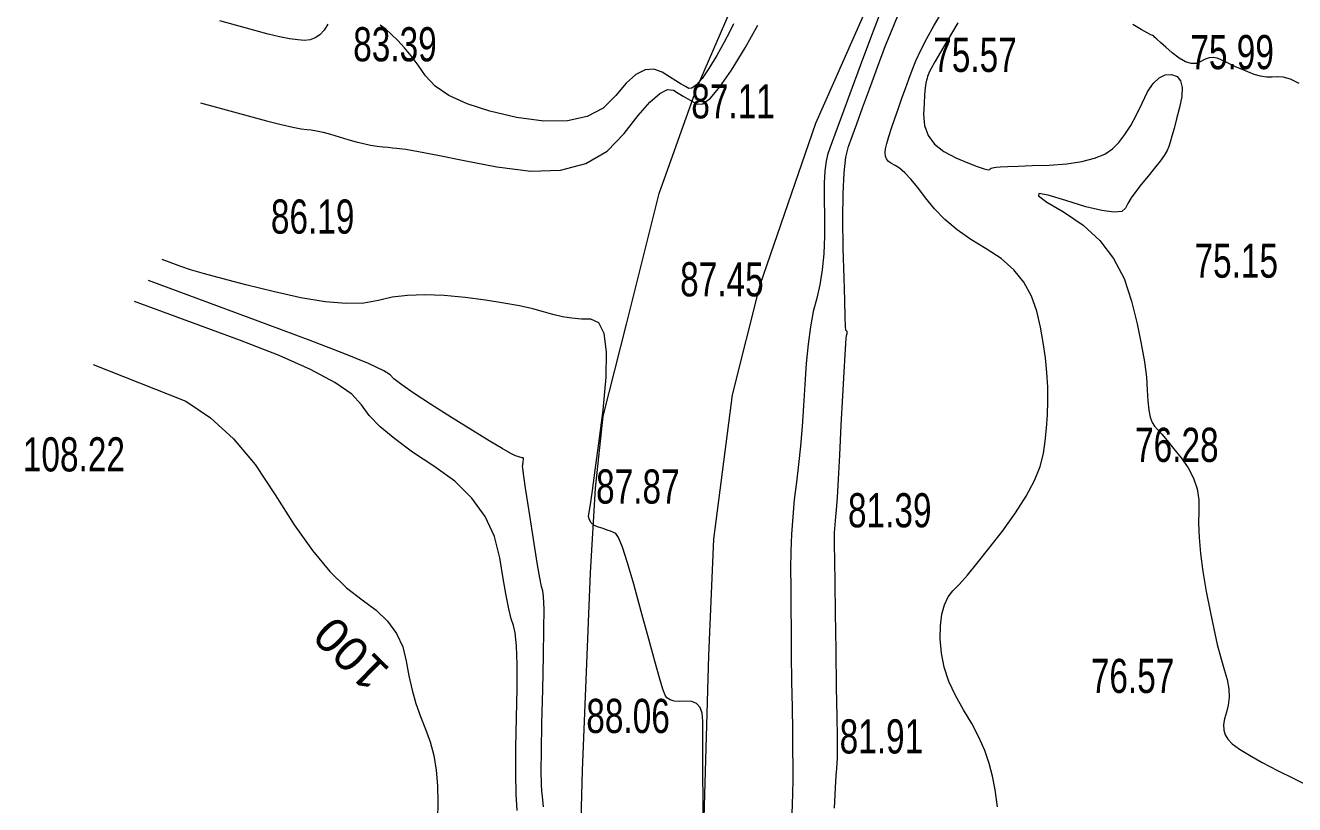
# Model space of a CAD drawing. Header units: metres. Extents: x 431726 to 434411, y 2469261 to 2472412.
# Drawn here: x 433502.2 to 433650.9, y 2472001.1 to 2472092.3 of the extents above; entities that cross this region are included whole.
import ezdxf
from ezdxf.enums import TextEntityAlignment as Align

# ---------------------------------------------------------------- set-up
doc = ezdxf.new("R2010")
doc.units = ezdxf.units.M
doc.header["$MEASUREMENT"] = 0
for name, color, linetype, lineweight in [('CAO DO', 8, 'Continuous', 18), ('duong nhua-ks', 8, 'Continuous', 18), ('MH_DongMuc', 8, 'Continuous', 18), ('MH_DongMuc_Con', 8, 'Continuous', 18)]:
    doc.layers.add(name, color=color, linetype=linetype, lineweight=lineweight)
doc.styles.get("Standard").update_dxf_attribs({"font": 'arial.ttf'})

msp = doc.modelspace()

# ---------------------------------------------------------------- linework, layer by layer
at = {"layer": 'duong nhua-ks', "color": 8, "lineweight": 0}
for points in [[(433556.8960720282, 2471909.500354933), (433562.6535177897, 2471919.208567798), (433567.1468750301, 2471928.275914411), (433571.4133669871, 2471939.35008223), (433575.137357927, 2471950.166454341), (433578.2626691246, 2471964.064230186), (433580.2773753045, 2471976.379894581), (433581.6167943892, 2471994.142284265), (433582.2891247094, 2472018.571285265), (433582.9064186945, 2472032.172534812), (433585.0791779392, 2472049.07466144), (433588.3110674365, 2472061.946688981), (433594.828807575, 2472080.903144299), (433602.5395392353, 2472098.277717793), (433625.5396873316, 2472151.076493588), (433656.9827049031, 2472223.229721065), (433676.087033111, 2472266.301709641), (433688.0498760497, 2472281.872580657), (433702.1964989401, 2472295.412876726), (433721.7800934992, 2472310.052631689), (433730.8575272136, 2472313.702645398), (433740.1706965366, 2472314.644579481), (433750.427009892, 2472312.289744273)], [(433536.9656611989, 2471905.481635189), (433541.8821060652, 2471912.862542692), (433546.1107647417, 2471919.71989834), (433551.7098214413, 2471930.468759817), (433555.0745642162, 2471937.507776733), (433558.7640146479, 2471946.8954289), (433561.587533195, 2471955.638719367), (433563.451779846, 2471963.767652859), (433565.2977482514, 2471972.163924379), (433566.1354563745, 2471980.20899262), (433567.1672364581, 2471992.074892292), (433567.4899953314, 2472005.097071035), (433568.4545759828, 2472028.238802945), (433569.0210671971, 2472038.164499046), (433569.9432450066, 2472046.573374592), (433572.6530621142, 2472057.37129992), (433576.5042615795, 2472072.642812558), (433580.8419849348, 2472084.916250914), (433593.9843123092, 2472115.20352162)]]:
    msp.add_lwpolyline(points, dxfattribs=at)
at = {"layer": 'MH_DongMuc', "color": 8, "lineweight": 0, "elevation": 90}
msp.add_lwpolyline([(433562.9392246584, 2472000.851438999), (433562.8169551551, 2472002.052556162), (433562.7311867629, 2472002.700899427), (433562.6820434968, 2472003.472720762), (433562.6696493716, 2472005.044272139), (433562.6940043876, 2472007.415553558), (433562.7551085444, 2472010.586565017), (433562.8529618424, 2472014.557306518), (433562.946295634, 2472018.516561315), (433562.9938412719, 2472021.653112662), (433562.9955987562, 2472023.96696056), (433562.9515680867, 2472025.458105008), (433562.8617492637, 2472026.126546006), (433562.7177396012, 2472026.635080044), (433562.5111364134, 2472027.646503609), (433562.2419397006, 2472029.160816702), (433561.9101494625, 2472031.178019322), (433561.5157656993, 2472033.69811147), (433561.134034473, 2472036.198667081), (433560.8402018457, 2472038.15726009), (433560.6342678174, 2472039.573890496), (433560.516232388, 2472040.448558301), (433560.4860955577, 2472040.781263503), (433560.5004769375, 2472040.852232351), (433560.5159961386, 2472040.94169109), (433560.532653161, 2472041.049639723), (433560.5504480047, 2472041.176078248), (433560.5693806697, 2472041.321006666), (433560.5829307749, 2472041.459720482), (433560.584577939, 2472041.567515199), (433560.5743221621, 2472041.644390821), (433560.5521634441, 2472041.690347344), (433560.5181017851, 2472041.70538477), (433560.4512837474, 2472041.714934783), (433560.3308558934, 2472041.744429064), (433560.156818223, 2472041.793867614), (433559.9291707362, 2472041.863250434), (433559.6479134332, 2472041.952577523), (433559.1016960453, 2472042.210798319), (433558.0791683037, 2472042.78686226), (433556.5803302086, 2472043.680769347), (433554.60518176, 2472044.89251958), (433552.1537229578, 2472046.422112958), (433549.7144679823, 2472047.972793999), (433547.7759310136, 2472049.247807222), (433546.3381120517, 2472050.247152627), (433545.4010110967, 2472050.970830213), (433544.9646281486, 2472051.418839981), (433544.2403216485, 2472051.903371032), (433542.4394500375, 2472052.736612469), (433539.5620133159, 2472053.918564293), (433535.6080114836, 2472055.4492265), (433530.5774445403, 2472057.328599094), (433516.655320794, 2472062.46291856)], dxfattribs=at)
at = {"layer": 'MH_DongMuc_Con', "color": 8, "lineweight": 0}
for points, elevation in [([(433537.652707783, 2472092.468896645), (433537.2235563479, 2472091.776060982), (433536.7374565019, 2472091.240397319), (433536.194408245, 2472090.861905656), (433535.5944115772, 2472090.640585992), (433534.9374664985, 2472090.576438329), (433534.1562554366, 2472090.634314497), (433533.1834608194, 2472090.779066326), (433532.0190826468, 2472091.010693817), (433530.6631209189, 2472091.32919697), (433529.1155756357, 2472091.734575786), (433525.0072329836, 2472092.856617403)], 82), ([(433602.2546470036, 2472093.504164153), (433601.2446926647, 2472090.859148768), (433600.0299073646, 2472087.597828947), (433598.823427366, 2472084.326265152), (433597.8383889312, 2472081.650517845), (433597.0747920603, 2472079.570587025), (433596.5326367532, 2472078.086472693), (433596.2119230099, 2472077.198174849), (433596.0292910911, 2472076.434407533), (433595.9013812569, 2472075.323884783), (433595.8281935074, 2472073.866606601), (433595.8097278426, 2472072.062572985), (433595.8459842625, 2472069.911783936), (433595.8604564343, 2472067.672659438), (433595.7766380247, 2472065.60361947), (433595.5945290338, 2472063.704664035), (433595.3141294617, 2472061.975793131), (433594.9354393082, 2472060.417006759), (433594.5375204816, 2472058.833370029), (433594.1994348902, 2472057.029948051), (433593.9211825338, 2472055.006740825), (433593.7027634126, 2472052.763748352), (433593.5441775264, 2472050.300970632), (433593.4016750242, 2472047.784371323), (433593.2315060547, 2472045.379914085), (433593.033670618, 2472043.087598918), (433592.8081687139, 2472040.907425821), (433592.5550003426, 2472038.839394795), (433592.314661035, 2472036.824600478), (433592.1276463218, 2472034.804137508), (433591.9939562033, 2472032.778005885), (433591.9135906794, 2472030.746205608), (433591.88654975, 2472028.708736679), (433591.8910210598, 2472026.548346932), (433591.9051922533, 2472024.1477842), (433591.9290633306, 2472021.507048486), (433591.9626342918, 2472018.626139787), (433592.0059051368, 2472015.505058106), (433592.0501495549, 2472012.454402324), (433592.0866412355, 2472009.784771327), (433592.1153801788, 2472007.496165113), (433592.1363663845, 2472005.588583683), (433592.1495998529, 2472004.062027037), (433592.123222134, 2472002.377552245), (433592.0253747779, 2471999.996216374)], 84), ([(433597.0194661351, 2472000.673671225), (433597.1409727467, 2472003.070377907), (433597.2261932959, 2472004.488715715), (433597.2865227701, 2472005.330706825), (433597.3333561562, 2472005.998373415), (433597.3666934544, 2472006.491715483), (433597.3865346648, 2472006.810733031), (433597.3928797871, 2472006.955426057), (433597.3853491037, 2472007.490006924), (433597.3635628963, 2472008.978687992), (433597.327521165, 2472011.42146926), (433597.2772239099, 2472014.81835073), (433597.212671131, 2472019.169332402), (433597.1481674935, 2472023.562246282), (433597.0980176626, 2472027.084924377), (433597.0622216385, 2472029.737366688), (433597.0407794211, 2472031.519573215), (433597.0336910103, 2472032.431543958), (433597.0400109259, 2472032.90773438), (433597.0587936873, 2472033.382599943), (433597.0900392945, 2472033.856140647), (433597.1337477476, 2472034.328356492), (433597.1899190464, 2472034.799247479), (433597.2651670188, 2472035.604057577), (433597.3661054923, 2472037.078030752), (433597.4927344671, 2472039.221167007), (433597.645053943, 2472042.033466341), (433597.8230639201, 2472045.514928753), (433597.9991523861, 2472048.975432995), (433598.1457073289, 2472051.724857814), (433598.2627287482, 2472053.763203211), (433598.3502166442, 2472055.090469187), (433598.4081710171, 2472055.706655742), (433598.4469996718, 2472055.942906898), (433598.477110414, 2472056.130366677), (433598.4985032435, 2472056.26903508), (433598.5111781603, 2472056.358912108), (433598.5151351645, 2472056.399997761), (433598.5143062854, 2472056.416864103), (433598.5126235523, 2472056.4340832), (433598.510086965, 2472056.451655053), (433598.5066965237, 2472056.469579661), (433598.5024522285, 2472056.487857026), (433598.496368529, 2472056.505518317), (433598.487459875, 2472056.521594706), (433598.4757262666, 2472056.536086194), (433598.4611677037, 2472056.54899278), (433598.4437841864, 2472056.560314463), (433598.425252617, 2472056.572047448), (433598.4072498978, 2472056.586187933), (433598.3897760289, 2472056.602735918), (433598.3728310103, 2472056.621691405), (433598.3564148418, 2472056.643054393), (433598.3314781863, 2472057.043315724), (433598.2889717065, 2472058.198966241), (433598.2288954024, 2472060.110005944), (433598.1512492739, 2472062.776434832), (433598.056033321, 2472066.198252905), (433597.9974688165, 2472069.716317854), (433598.0297770328, 2472072.671487364), (433598.1529579702, 2472075.063761438), (433598.3670116283, 2472076.893140075), (433598.6719380075, 2472078.159623275), (433599.0877453483, 2472079.318447542), (433599.6344418916, 2472080.824849379), (433600.3120276371, 2472082.678828788), (433601.1205025851, 2472084.880385768), (433602.0598667355, 2472087.429520317), (433603.0177479473, 2472089.969322797), (433603.8817740796, 2472092.142883562), (433604.6519451325, 2472093.950202614)], 82), ([(433616.1021690663, 2472000.83849298), (433615.829360975, 2472002.812627567), (433615.535018331, 2472004.441016002), (433615.1549666164, 2472005.916376726), (433614.625031313, 2472007.431428181), (433613.9452124212, 2472008.986170369), (433613.1155099407, 2472010.580603288), (433612.1359238715, 2472012.214726937), (433611.1828844908, 2472013.86902579), (433610.4328220754, 2472015.523984316), (433609.8857366256, 2472017.179602514), (433609.5416281412, 2472018.835880387), (433609.4004966224, 2472020.492817932), (433609.4285380628, 2472022.043635828), (433609.5919484561, 2472023.381554751), (433609.8907278026, 2472024.506574702), (433610.3248761023, 2472025.418695681), (433610.8943933548, 2472026.117917687), (433611.6364893934, 2472026.872382436), (433612.5883740511, 2472027.950231642), (433613.7500473278, 2472029.351465307), (433615.1215092235, 2472031.076083429), (433616.7027597382, 2472033.124086008), (433618.2439026876, 2472035.255318677), (433619.4950418873, 2472037.229627066), (433620.4561773373, 2472039.047011177), (433621.1273090375, 2472040.707471007), (433621.5084369881, 2472042.211006559), (433621.7168908318, 2472043.662137446), (433621.8700002113, 2472045.165383285), (433621.967765127, 2472046.720744074), (433622.0101855785, 2472048.328219815), (433621.9972615659, 2472049.987810506), (433621.9135466698, 2472051.691272426), (433621.7435944705, 2472053.43036185), (433621.4874049683, 2472055.20507878), (433621.1449781629, 2472057.015423215), (433620.7163140546, 2472058.861395156), (433620.1018743278, 2472060.645145127), (433619.2021206671, 2472062.268823653), (433618.0170530725, 2472063.732430736), (433616.5466715441, 2472065.035966374), (433614.7909760819, 2472066.179430569), (433612.9880618738, 2472067.268404924), (433611.3760241079, 2472068.408471042), (433609.9548627842, 2472069.599628924), (433608.7245779027, 2472070.84187857), (433607.6851694635, 2472072.13521998), (433606.787333945, 2472073.342428161), (433605.981767826, 2472074.326278123), (433605.2684711065, 2472075.086769865), (433604.6474437864, 2472075.623903386), (433604.1186858657, 2472075.937678688), (433603.685795147, 2472076.158263602), (433603.3523694327, 2472076.415825959), (433603.1184087231, 2472076.710365759), (433602.9839130179, 2472077.041883002), (433602.9488823172, 2472077.410377689), (433603.005795677, 2472077.881472796), (433603.1471321534, 2472078.520791303), (433603.3728917464, 2472079.32833321), (433603.683074456, 2472080.304098517), (433604.0776802822, 2472081.448087222), (433604.5088183975, 2472082.65636018), (433604.9285979747, 2472083.824978243), (433605.3370190137, 2472084.953941409), (433605.7340815145, 2472086.043249682), (433606.1197854772, 2472087.092903059), (433606.5638585126, 2472088.189670854), (433607.1360282316, 2472089.420322381), (433607.8362946344, 2472090.78485764), (433608.6646577209, 2472092.283276631), (433609.6211174912, 2472093.915579353)], 78), ([(433522.7364535145, 2472083.269832445), (433530.4694531151, 2472081.169527589), (433532.1909945104, 2472080.734384955), (433533.5530401757, 2472080.420780349), (433534.5555901111, 2472080.228713772), (433535.1986443165, 2472080.158185223), (433535.721227519, 2472080.115364777), (433536.3623644455, 2472080.006422506), (433537.1220550962, 2472079.83135841), (433538.0002994708, 2472079.59017249), (433538.9970975696, 2472079.282864745), (433540.019876645, 2472078.967850553), (433540.9760639495, 2472078.703545292), (433541.8656594832, 2472078.48994896), (433542.6886632459, 2472078.327061559), (433543.4450752379, 2472078.214883088), (433544.1290215398, 2472078.134248537), (433544.7346282323, 2472078.065992895), (433545.2618953155, 2472078.010116162), (433545.7108227893, 2472077.966618339), (433546.0814106538, 2472077.935499425), (433546.8016701341, 2472077.829361587), (433548.2996124553, 2472077.560806992), (433550.5752376175, 2472077.129835639), (433553.6285456206, 2472076.53644753), (433557.4595364646, 2472075.780642663), (433561.4320933219, 2472075.266481436), (433564.9100993647, 2472075.398024245), (433567.8935545931, 2472076.17527109), (433570.3824590071, 2472077.598221972), (433572.3768126066, 2472079.66687689), (433574.0058701346, 2472081.783158164), (433575.3988863336, 2472083.348988117), (433576.5558612038, 2472084.364366748), (433577.4767947452, 2472084.829294057), (433578.1616869577, 2472084.743770043), (433578.7261568831, 2472084.389642942), (433579.2858235628, 2472084.048760985), (433579.840686997, 2472083.721124174), (433580.3907471857, 2472083.406732508), (433580.9360041288, 2472083.105585988), (433581.5949343976, 2472083.134037124), (433582.4860145633, 2472083.808438429), (433583.6092446259, 2472085.128789903), (433584.9646245854, 2472087.095091545), (433586.5521544418, 2472089.707343355), (433588.0567351529, 2472092.369606003)], 84), ([(433585.1745001665, 2472092.535479048), (433584.759627461, 2472091.615884342), (433584.1116665698, 2472090.376606024), (433583.2306174931, 2472088.817644095), (433582.3009952377, 2472087.287967403), (433581.5073148102, 2472086.136544794), (433580.8495762108, 2472085.363376271), (433580.3277794395, 2472084.968461832), (433579.9419244962, 2472084.951801478), (433579.5626282893, 2472085.166333134), (433579.0605077271, 2472085.464994725), (433578.4355628095, 2472085.847786251), (433577.6877935365, 2472086.314707711), (433576.8171999083, 2472086.865759106), (433575.8546741395, 2472087.230207625), (433574.8311084447, 2472087.137320455), (433573.746502824, 2472086.587097595), (433572.6008572774, 2472085.579539047), (433571.3941718049, 2472084.11464481), (433569.9400826006, 2472082.65799857), (433568.0522258582, 2472081.675184013), (433565.7306015779, 2472081.16620114), (433562.9752097598, 2472081.131049949), (433559.7860504037, 2472081.569730442), (433556.634507214, 2472082.305373827), (433553.991963895, 2472083.161111312), (433551.8584204466, 2472084.136942896), (433550.2338768691, 2472085.232868581), (433549.1183331622, 2472086.448888366), (433548.2707216397, 2472087.663340834), (433547.4499746159, 2472088.754564567), (433546.6560920905, 2472089.722559565), (433545.8890740635, 2472090.567325828), (433545.148920535, 2472091.288863356), (433544.4494926693, 2472091.885554271), (433543.8046516304, 2472092.355780694)], 82), ([(433611.4763152368, 2472092.640311242), (433610.3328560285, 2472090.729274971), (433609.4284693854, 2472089.202185153), (433608.7631553077, 2472088.059041791), (433608.3369137952, 2472087.299844882), (433608.149744848, 2472086.924594429), (433608.0811014489, 2472086.73778853), (433608.0104365805, 2472086.543925283), (433607.9377502431, 2472086.343004689), (433607.8630424364, 2472086.135026748), (433607.7863131607, 2472085.919991459), (433607.7110975871, 2472085.585103941), (433607.6409308873, 2472085.01756931), (433607.5758130613, 2472084.217387568), (433607.5157441088, 2472083.184558712), (433607.4607240303, 2472081.919082745), (433607.5695914034, 2472080.610091404), (433608.0011848061, 2472079.446716429), (433608.7555042385, 2472078.428957821), (433609.8325497004, 2472077.556815579), (433611.2323211921, 2472076.830289702), (433612.6402694937, 2472076.251883464), (433613.7418453855, 2472075.824100136), (433614.5370488677, 2472075.546939718), (433615.0258799399, 2472075.42040221), (433615.2083386024, 2472075.444487613), (433615.2625873788, 2472075.535753375), (433615.3667887925, 2472075.610756946), (433615.5209428436, 2472075.669498328), (433615.7250495321, 2472075.711977518), (433615.979108858, 2472075.738194518), (433616.4502314233, 2472075.762724757), (433617.3055278297, 2472075.800143666), (433618.5449980774, 2472075.850451245), (433620.1686421665, 2472075.913647492), (433622.1764600968, 2472075.98973241), (433624.2325261786, 2472076.131600095), (433626.000914722, 2472076.392144645), (433627.481625727, 2472076.771366059), (433628.6746591937, 2472077.269264339), (433629.5800151221, 2472077.885839482), (433630.3282245392, 2472078.640787211), (433631.049818472, 2472079.553803245), (433631.7447969206, 2472080.624887583), (433632.4131598851, 2472081.854040226), (433633.0549073652, 2472083.241261175), (433633.6960360611, 2472084.548586811), (433634.362542673, 2472085.538053519), (433635.0544272007, 2472086.209661298), (433635.7716896441, 2472086.563410148), (433636.5143300035, 2472086.59930007), (433637.1562434696, 2472086.345418809), (433637.5713252333, 2472085.829854114), (433637.7595752946, 2472085.052605984), (433637.7209936535, 2472084.013674419), (433637.4555803101, 2472082.713059419), (433637.1019483428, 2472081.385202953), (433636.79871083, 2472080.264546989), (433636.545867772, 2472079.351091528), (433636.3434191686, 2472078.644836568), (433636.1913650198, 2472078.145782111), (433635.9922037521, 2472077.690429442), (433635.6484337918, 2472077.115279847), (433635.160055139, 2472076.420333326), (433634.5270677938, 2472075.605589879), (433633.7494717559, 2472074.671049506), (433632.9639329812, 2472073.725859356), (433632.3071174253, 2472072.879166579), (433631.7790250882, 2472072.130971175), (433631.3796559698, 2472071.481273143), (433631.1090100702, 2472070.930072484), (433630.6645935312, 2472070.564075503), (433629.7439124942, 2472070.469988506), (433628.3469669593, 2472070.647811494), (433626.4737569265, 2472071.097544467), (433624.1242823958, 2472071.819187424), (433622.0435289582, 2472072.452047801), (433620.9764822045, 2472072.63543303), (433620.9231421346, 2472072.369343115), (433621.8835087485, 2472071.653778052), (433623.8575820464, 2472070.488737844), (433626.160949875, 2472068.959292674), (433628.1092000815, 2472067.150512727), (433629.7023326658, 2472065.062398002), (433630.9403476279, 2472062.6949485), (433631.8232449676, 2472060.048164221), (433632.4613727712, 2472057.402373914), (433632.9650791248, 2472055.037906331), (433633.3343640281, 2472052.954761471), (433633.5692274815, 2472051.152939334), (433633.6696694847, 2472049.632439921), (433633.7297468422, 2472048.359979497), (433633.8435163585, 2472047.30227433), (433634.0109780336, 2472046.45932442), (433634.2321318675, 2472045.831129767), (433634.5069778601, 2472045.41769037), (433634.8726794224, 2472045.024912297), (433635.3663999651, 2472044.458701614), (433635.9881394881, 2472043.719058323), (433636.7378979916, 2472042.805982422), (433637.6156754754, 2472041.719473911), (433638.4529009467, 2472040.531246437), (433639.0810034122, 2472039.313013645), (433639.4999828722, 2472038.064775535), (433639.7098393264, 2472036.786532107), (433639.7105727751, 2472035.478283361), (433639.6619323392, 2472034.043374432), (433639.7236671398, 2472032.385150457), (433639.8957771769, 2472030.503611436), (433640.1782624505, 2472028.398757367), (433640.5711229607, 2472026.070588252), (433641.0141683813, 2472023.753069374), (433641.4472083868, 2472021.680166016), (433641.8702429769, 2472019.851878178), (433642.2832721516, 2472018.268205861), (433642.686295911, 2472016.929149064), (433643.0143056759, 2472015.755298735), (433643.2022928671, 2472014.667245823), (433643.2502574846, 2472013.664990328), (433643.1581995283, 2472012.74853225), (433642.9261189985, 2472011.917871588), (433642.690773092, 2472011.161332321), (433642.588919006, 2472010.467238428), (433642.6205567404, 2472009.835589909), (433642.7856862954, 2472009.266386762), (433643.0843076708, 2472008.75962899), (433643.6098485657, 2472008.233238948), (433644.4557366788, 2472007.605138993), (433645.6219720102, 2472006.875329127), (433647.1085545599, 2472006.043809347), (433648.9154843278, 2472005.110579656), (433650.8421434611, 2472004.148342949), (433652.6879141072, 2472003.229802125)], 76), ([(433651.4582193059, 2472085.52574186), (433650.4396258993, 2472086.025333517), (433649.5870900505, 2472086.286834442), (433648.9006117595, 2472086.310244634), (433648.2794300815, 2472086.256607247), (433647.622784072, 2472086.286965436), (433646.9306737309, 2472086.401319202), (433646.2030990581, 2472086.599668543), (433645.4400600538, 2472086.882013461), (433644.6911890208, 2472087.198538859), (433644.0061182616, 2472087.499429641), (433643.3848477765, 2472087.784685808), (433642.8273775654, 2472088.054307359), (433642.3337076283, 2472088.308294294), (433641.869007869, 2472088.496820778), (433641.3984481914, 2472088.570060972), (433640.9220285955, 2472088.528014877), (433640.4397490813, 2472088.370682494), (433639.9516096486, 2472088.098063821), (433639.4243355644, 2472087.874850108), (433638.8246520948, 2472087.865732604), (433638.1525592401, 2472088.070711307), (433637.4080570001, 2472088.48978622), (433636.591145375, 2472089.122957341), (433635.8216605862, 2472089.793310434), (433635.2194388553, 2472090.323931259), (433634.7844801823, 2472090.714819819), (433634.5167845673, 2472090.965976113), (433634.4163520101, 2472091.07740014), (433634.3965867037, 2472091.114256097), (433634.3708928407, 2472091.141708175), (433634.3392704214, 2472091.159756375), (433634.3017194456, 2472091.168400697), (433634.2582399134, 2472091.167641143), (433634.0808723369, 2472091.242495973), (433633.6416572282, 2472091.477983447), (433632.9405945874, 2472091.874103568), (433631.9776844145, 2472092.430856335)], 76), ([(433581.6630399843, 2471998.275228998), (433581.6384009464, 2472001.785737203), (433581.6190147438, 2472004.531119356), (433581.6048813766, 2472006.51137546), (433581.5960008448, 2472007.726505512), (433581.5923731484, 2472008.176509514), (433581.591490851, 2472008.338800327), (433581.5908465161, 2472008.690790814), (433581.5904401438, 2472009.232480975), (433581.5902717343, 2472009.963870809), (433581.5903412873, 2472010.884960317), (433581.5103656479, 2472011.790837046), (433581.2700616608, 2472012.476588545), (433580.8694293262, 2472012.942214812), (433580.3084686439, 2472013.187715848), (433579.587179614, 2472013.213091654), (433578.8495163934, 2472013.174003492), (433578.239433139, 2472013.226112624), (433577.7569298506, 2472013.369419052), (433577.4020065285, 2472013.603922775), (433577.1746631725, 2472013.929623794), (433576.932598447, 2472014.617405482), (433576.533511016, 2472015.938151217), (433575.9774008798, 2472017.891860996), (433575.2642680383, 2472020.478534822), (433574.3941124915, 2472023.698172694), (433573.5156726461, 2472026.892667458), (433572.7776869084, 2472029.40391196), (433572.1801552785, 2472031.231906202), (433571.7230777565, 2472032.376650183), (433571.4064543424, 2472032.838143902), (433571.1284287944, 2472032.963906237), (433570.7871448709, 2472033.101456066), (433570.3826025719, 2472033.250793387), (433569.9148018972, 2472033.411918202), (433569.3837428471, 2472033.58483051), (433568.8889587952, 2472033.797751003), (433568.5299831156, 2472034.078900376), (433568.3068158079, 2472034.428278627), (433568.2194568724, 2472034.845885756), (433568.267906309, 2472035.331721765), (433568.426581045, 2472036.226240205), (433568.6698980074, 2472037.869894627), (433568.9978571965, 2472040.262685034), (433569.4104586121, 2472043.404611425), (433569.9077022544, 2472047.295673799), (433570.2826032008, 2472051.13357321), (433570.3281765286, 2472054.116010714), (433570.0444222381, 2472056.24298631), (433569.4313403292, 2472057.514499997), (433568.488930802, 2472057.930551777), (433567.3810640236, 2472057.955981119), (433566.2716103612, 2472058.055627495), (433565.1605698151, 2472058.229490902), (433564.047942385, 2472058.477571344), (433562.9337280709, 2472058.799868817), (433561.6741062469, 2472059.154206937), (433560.1252562866, 2472059.498409313), (433558.2871781901, 2472059.832475946), (433556.1598719574, 2472060.156406837), (433553.7433375885, 2472060.470201985), (433551.2884119313, 2472060.703870204), (433549.0459318336, 2472060.787420308), (433547.0158972954, 2472060.720852297), (433545.1983083168, 2472060.50416617), (433543.5931648978, 2472060.137361929), (433541.9002378798, 2472059.825052033), (433539.8192981044, 2472059.771848943), (433537.3503455718, 2472059.977752659), (433534.4933802817, 2472060.44276318), (433531.2484022343, 2472061.166880509), (433528.0657036554, 2472061.967494687), (433525.3955767708, 2472062.661995758), (433523.2380215805, 2472063.250383722), (433521.5930380846, 2472063.73265858), (433520.460626283, 2472064.108820331), (433518.2703113967, 2472064.916583325)], 88), ([(433559.8587444836, 2472000.406459279), (433559.746511781, 2472002.323523259), (433559.6950360528, 2472004.771725306), (433559.7043172991, 2472007.751065419), (433559.7743555199, 2472011.261543597), (433559.8405704317, 2472014.715093436), (433559.8383817515, 2472017.52364853), (433559.7677894791, 2472019.687208878), (433559.6287936146, 2472021.205774481), (433559.4213941578, 2472022.07934534), (433559.1638293306, 2472022.836550383), (433558.8743373543, 2472024.006018542), (433558.5529182289, 2472025.587749816), (433558.1995719545, 2472027.581744206), (433557.814298531, 2472029.988001713), (433557.1844502558, 2472032.50786122), (433556.097379426, 2472034.842661615), (433554.5530860416, 2472036.992402898), (433552.5515701027, 2472038.957085068), (433550.0928316092, 2472040.736708126), (433547.6032869027, 2472042.373360636), (433545.5093523243, 2472043.909131163), (433543.8110278745, 2472045.344019708), (433542.5083135529, 2472046.67802627), (433541.6012093598, 2472047.91115085), (433540.4670875168, 2472049.158393959), (433538.4833202458, 2472050.53475611), (433535.6499075466, 2472052.040237301), (433531.9668494195, 2472053.674837534), (433527.4341458643, 2472055.438556809), (433515.0403301913, 2472060.009253796)], 92), ([(433510.195358383, 2472052.648259504), (433521.0433632275, 2472048.351670635), (433523.9135902389, 2472046.405256327), (433526.6149308704, 2472043.929187029), (433529.1473851219, 2472040.923462738), (433531.5109529935, 2472037.388083457), (433533.7417675037, 2472033.855144686), (433535.8759616708, 2472030.856741926), (433537.9135354949, 2472028.392875177), (433539.8544889761, 2472026.46354444), (433541.6988221141, 2472025.068749713), (433543.3420584546, 2472023.879383178), (433544.6797215431, 2472022.566337017), (433545.7118113795, 2472021.12961123), (433546.4383279639, 2472019.569205816), (433546.8592712963, 2472017.885120775), (433547.1634389631, 2472016.170485795), (433547.5396285509, 2472014.518430561), (433547.9878400597, 2472012.928955074), (433548.5080734895, 2472011.402059333), (433549.1003288403, 2472009.93774334), (433549.6604701978, 2472008.448782904), (433550.0843616477, 2472006.847953835), (433550.3720031901, 2472005.135256134), (433550.5233948249, 2472003.3106898), (433550.5385365523, 2472001.374254835), (433550.516186585, 2471999.44155211)], 98)]:
    msp.add_lwpolyline(points, dxfattribs=dict(at, elevation=elevation))

# ---------------------------------------------------------------- texts
at = {"layer": 'CAO DO', "color": 8, "lineweight": 0, "width": 0.7}
for s, p in [('83.39', (433540.6428, 2472088.128, 83.391998)), ('75.99', (433638.7093, 2472087.211, 75.985001)), ('75.57', (433608.5892, 2472086.888, 75.567001)), ('87.11', (433580.249, 2472081.449, 87.105003)), ('86.19', (433530.9988, 2472067.953, 86.194)), ('75.15', (433639.1935, 2472062.794, 75.150002)), ('87.45', (433578.9413, 2472060.609, 87.445999)), ('76.28', (433632.2334, 2472041.225, 76.280998)), ('108.22', (433501.9436, 2472040.111, 108.219002)), ('87.87', (433569.0933, 2472036.345, 87.866997)), ('81.39', (433598.6036, 2472033.567, 81.389999)), ('76.57', (433627.048, 2472014.172, 76.568001)), ('88.06', (433567.9495, 2472009.484, 88.058998)), ('81.91', (433597.6288, 2472007.086, 81.910004))]:
    msp.add_text(s, height=4, dxfattribs=at).set_placement(p)
at = {"layer": 'MH_DongMuc', "color": 8, "lineweight": 0}
msp.add_text('100', height=4, rotation=135.5320860961845, dxfattribs=at).set_placement((433540.3861679413, 2472018.741632799, 100), align=Align.MIDDLE)

doc.saveas('drawing.dxf')
